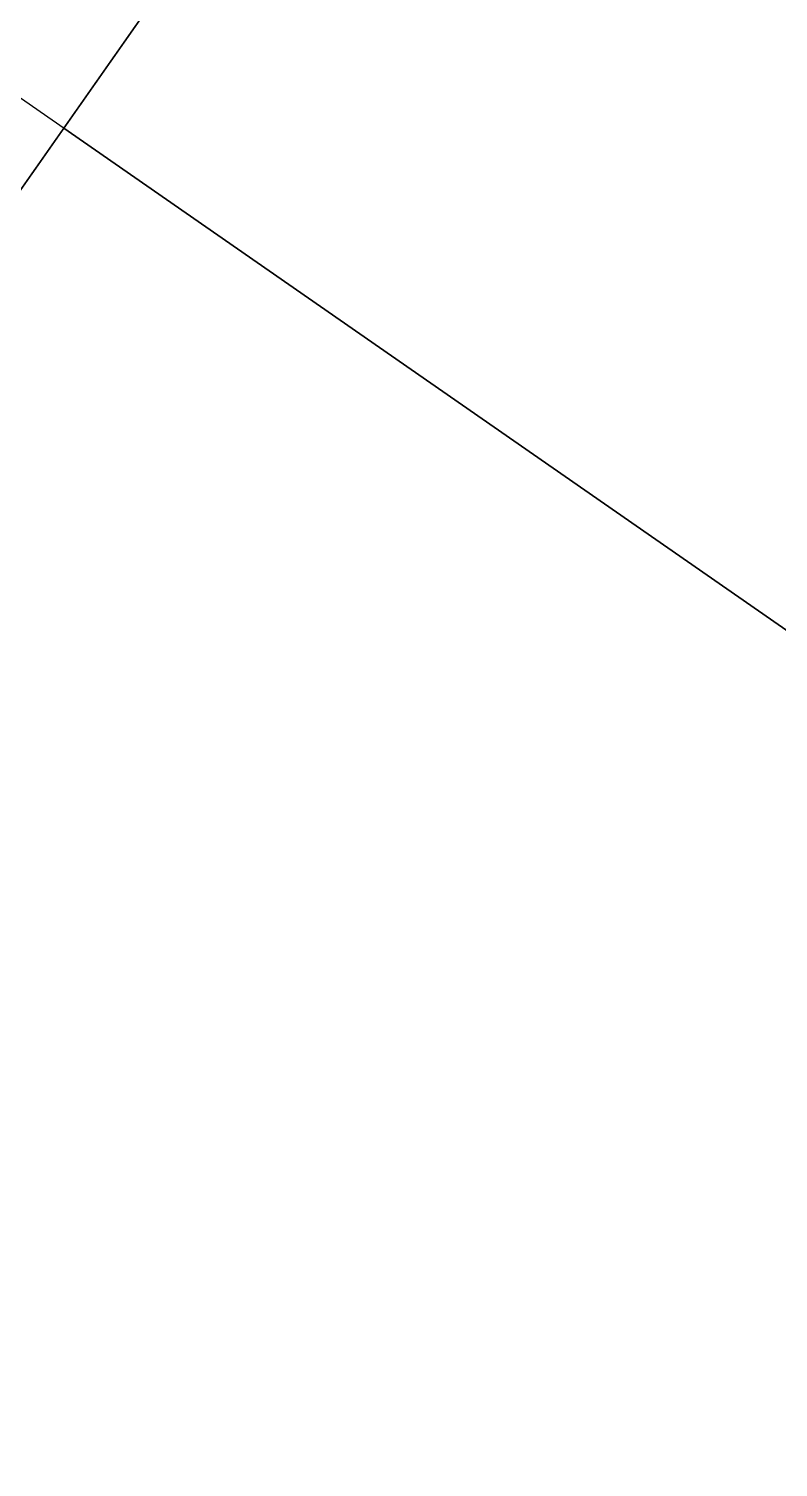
# Model space of a CAD drawing. Header units: metres. Extents: x -2743 to 126, y 13385 to 13916.
# Drawn here: x -1914.67851 to -1914.67085, y 13661.80294 to 13661.81763 of the extents above; entities that cross this region are included whole.
import ezdxf

# ---------------------------------------------------------------- set-up
doc = ezdxf.new("R2010")
doc.units = ezdxf.units.M
for name, color, linetype in [('link-улица Берзарина_Покрытия — Новые$0$ДВ_ПП_Газон_Р', 7, 'Continuous'), ('link-улица Берзарина_Покрытия — Новые$0$ДВ_ПП_Газон_У за счет АБ_ПЧ', 7, 'Continuous'), ('link-улица Берзарина_Покрытия — Новые$0$ДВ_ПП_Тип7_У_ТР_до 3м за счет АБ_ПЧ', 7, 'Continuous'), ('link_улица Берзарина_борта$0$ДВ_ГП_П_Борт_Пониженный_бетонный', 7, 'Continuous'), ('output[1-12]_3_ДЖКХ-24_03233tp$0$Горизонтали', 7, 'Continuous'), ('output[1-12]_3_ДЖКХ-24_03233tp$0$Граница улицы', 7, 'Continuous')]:
    doc.layers.add(name, color=color, linetype=linetype)

msp = doc.modelspace()

# ---------------------------------------------------------------- linework, layer by layer
at = {"layer": 'link-улица Берзарина_Покрытия — Новые$0$ДВ_ПП_Газон_Р'}
msp.add_lwpolyline([(-1879.353, 13640.318), (-1894.466, 13647.696), (-1906.359416, 13656.036823), (-1914.678153, 13661.816615), (-1914.794449, 13661.650785), (-1914.3, 13655.07), (-1912.024793, 13652.950211), (-1911.621, 13652.574), (-1901.274, 13646.798), (-1890.376, 13640.83), (-1879.589, 13635.615), (-1870.241, 13631.304), (-1862.925011, 13628.447824), (-1862.923132, 13628.455808), (-1862.794822, 13629.211309), (-1862.693, 13630.127), (-1862.786966, 13630.7498), (-1863.064139, 13631.638457), (-1863.395047, 13632.301651), (-1863.884681, 13632.98851), (-1864.325949, 13633.20073), (-1869.304177, 13635.42986), (-1872.548483, 13637.008017), (-1879.353, 13640.318)], close=True, dxfattribs=at)
at = {"layer": 'link-улица Берзарина_Покрытия — Новые$0$ДВ_ПП_Газон_У за счет АБ_ПЧ'}
msp.add_lwpolyline([(-1914.652713, 13661.852891), (-1914.678153, 13661.816615), (-1906.359416, 13656.036823), (-1914.652713, 13661.852891)], close=True, dxfattribs=at)
at = {"layer": 'link-улица Берзарина_Покрытия — Новые$0$ДВ_ПП_Тип7_У_ТР_до 3м за счет АБ_ПЧ'}
msp.add_lwpolyline([(-1914.652713, 13661.852891), (-1915.507, 13662.452), (-1914.814, 13661.911), (-1914.794449, 13661.650785), (-1914.652713, 13661.852891)], close=True, dxfattribs=at)
at = {"layer": 'link_улица Берзарина_борта$0$ДВ_ГП_П_Борт_Пониженный_бетонный'}
msp.add_lwpolyline([(-1874.212865, 13632.72283), (-1887.390487, 13639.010885), (-1900.314879, 13645.804226), (-1912.971358, 13653.095496), (-1913.434307, 13653.438899), (-1913.819909, 13653.860377), (-1914.118646, 13654.347295), (-1914.320998, 13654.887018), (-1915.6449, 13659.814058), (-1915.678252, 13660.030865), (-1915.663961, 13660.247218), (-1915.603387, 13660.455409), (-1915.497889, 13660.64773), (-1914.652713, 13661.852891)], dxfattribs=at)
at = {"layer": 'output[1-12]_3_ДЖКХ-24_03233tp$0$Горизонтали'}
msp.add_circle((-1914.814, 13661.911), 0.25, dxfattribs=at)
at = {"layer": 'output[1-12]_3_ДЖКХ-24_03233tp$0$Граница улицы'}
msp.add_lwpolyline([(-1914.82759, 13661.921609), (-1914.814, 13661.911), (-1914.23371, 13661.507819)], dxfattribs=at)

doc.saveas('drawing.dxf')
